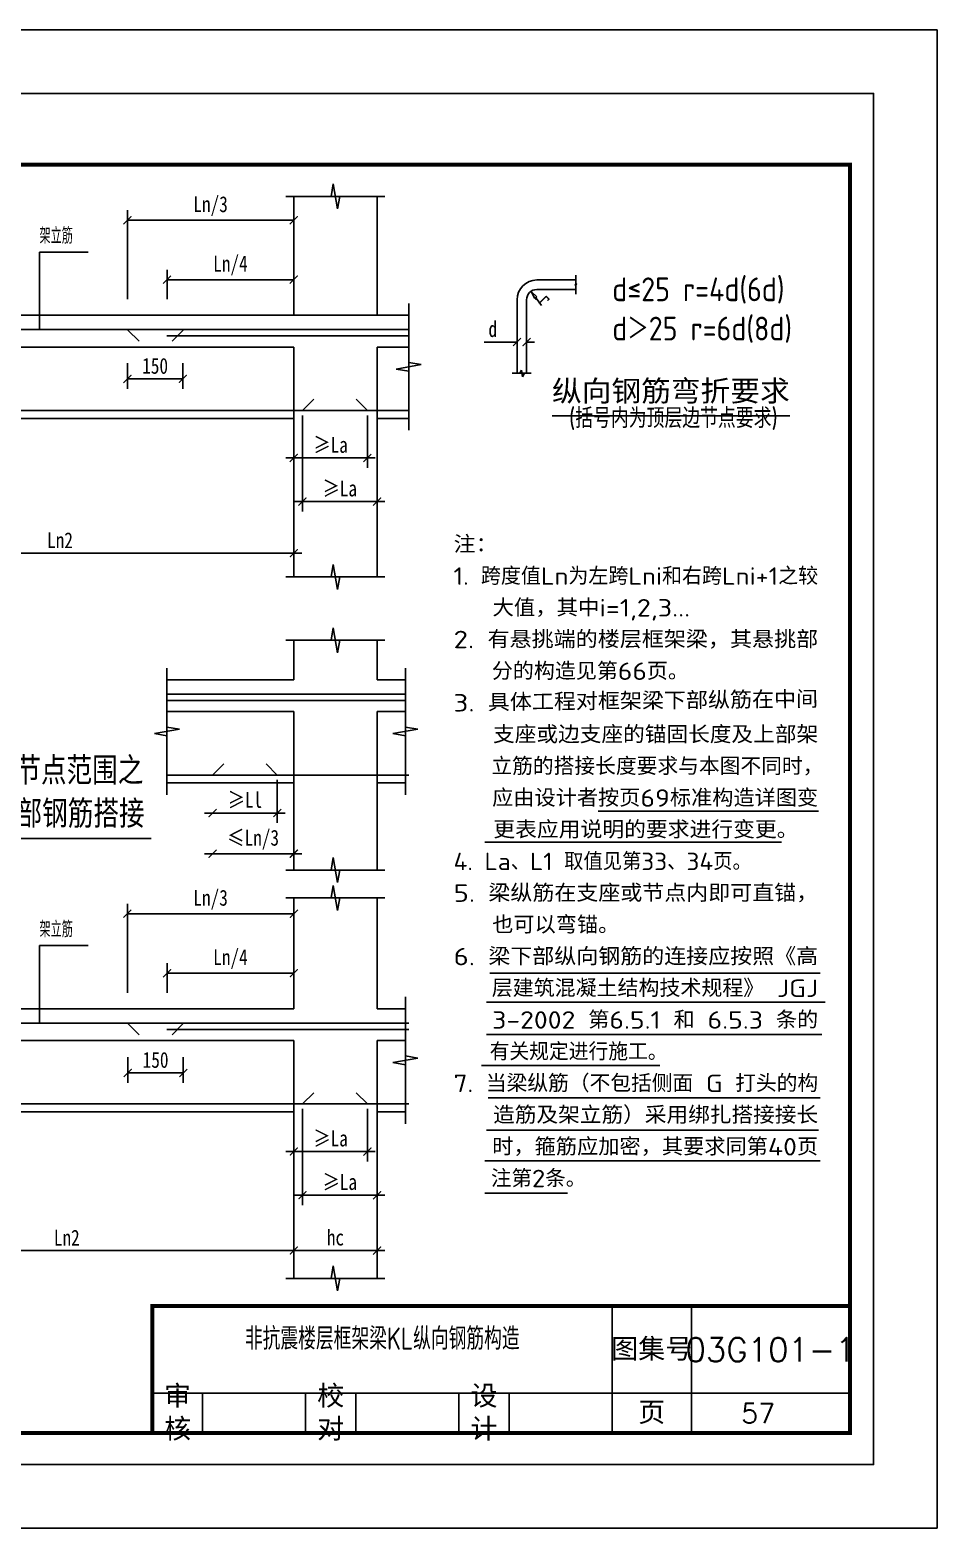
# Model space of a CAD drawing. Extents: x 1442 to 2852, y 1062 to 1251.
# Drawn here: x 1877.7 to 1992.2, y 1061.6 to 1250.6 of the extents above; entities that cross this region are included whole.
import ezdxf
from ezdxf.enums import TextEntityAlignment as Align

# ---------------------------------------------------------------- set-up
doc = ezdxf.new("R2010")
doc.units = 0
doc.header["$LTSCALE"] = 1000
doc.header["$MEASUREMENT"] = 0
doc.header["$PDMODE"] = 32
doc.header["$PDSIZE"] = -10
doc.linetypes.add('DASHED2', pattern=[9.525, 6.35, -3.175])
doc.layers.get('0').update_dxf_attribs({"linetype": 'CONTINUOUS'})
doc.layers.get('DEFPOINTS').update_dxf_attribs({"linetype": 'CONTINUOUS'})
for name, color, linetype in [('图线', 50, 'CONTINUOUS'), ('文字尺寸', 3, 'CONTINUOUS'), ('粗线', 10, 'CONTINUOUS'), ('细线', 210, 'CONTINUOUS'), ('虚线', 4, 'DASHED2')]:
    doc.layers.add(name, color=color, linetype=linetype)
doc.styles.add('FS', font='', dxfattribs={"width": 0.8})
doc.styles.add('HZ', font='romans1.shx')
doc.styles.add('TSSD_REIN', font='tssdeng.shx', dxfattribs={"width": 0.7, "bigfont": 'hztxt.shx'})
doc.styles.get('FS').set_extended_font_data('FangSong_GB2312')
doc.dimstyles.new('FS', dxfattribs={"dimtxt": 2, "dimasz": 1, "dimexe": 1.25, "dimexo": 0.625, "dimtad": 1, "dimdec": 4, "dimtxsty": 'FS', "dimblk1": 'ARCHTICK', "dimblk2": 'ARCHTICK', "dimsah": 1, "dimcen": 0, "dimclrt": 256, "dimazin": 3, "dimtfac": 1, "dimtdec": 4, "dimtofl": 0, "dimtmove": 0, "dimatfit": 3, "dimtolj": 1, "dimtzin": 0})
doc.dimstyles.new('NORMAL', dxfattribs={"dimtxt": 2, "dimasz": 1, "dimexe": 1.25, "dimexo": 0.625, "dimtad": 1, "dimdec": 4, "dimtxsty": 'FS', "dimblk1": 'ARCHTICK', "dimblk2": 'ARCHTICK', "dimsah": 1, "dimcen": -0.09, "dimdle": 1, "dimse1": 1, "dimclrt": 256, "dimazin": 3, "dimtfac": 1, "dimtdec": 4, "dimtofl": 0, "dimtmove": 0, "dimatfit": 3, "dimtolj": 1, "dimtzin": 0})

# ---------------------------------------------------------------- blocks, each defined once
blk = doc.blocks.new('标准16K框')
for p, q in [((223, 12), (223, 28)), ((233, 12), (233, 28)), ((253, 17), (165, 17)), ((171.334, 12), (171.334, 17)), ((184.334, 12), (184.334, 17)), ((190.667, 12), (190.667, 17)), ((203.667, 12), (203.667, 17)), ((210, 12), (210, 17))]:
    blk.add_line(p, q)
blk.add_lwpolyline([(0, 0), (264, 0), (264, 189), (0, 189)], close=True)
at = {"const_width": 0.5}
for points in [[(21, 12), (253, 12), (253, 172), (21, 172), (21, 12)], [(253, 28), (165, 28), (165, 12)]]:
    blk.add_lwpolyline(points, dxfattribs=at)
at = {"attachment_point": 5, "style": 'HZ'}
for s, insert, char_height, width in [('图集号', (228, 22.5), 2.5, 10), ('03G101-1', (243, 22.5), 3, 15), ('审核', (168.167, 14.5), 2.5, 6.334), ('校对', (187.5005, 14.5), 2.5, 6.333), ('设计', (206.8335, 14.5), 2.5, 6.333), ('页', (228, 14.5), 2.5, 10)]:
    blk.add_mtext(s, dxfattribs=dict(at, insert=insert, char_height=char_height, width=width))
at = {"layer": 'DEFPOINTS', "style": 'FS', "width": 0.8}
for tag, height, p in [('内容', 4, (194, 22.5)), ('页码', 2.5, (243, 14.5))]:
    blk.add_attdef(tag, text='', height=height, dxfattribs=at).set_placement(p, align=Align.MIDDLE_CENTER)
blk = doc.blocks.new('_ARCHTICK')
at = {"color": 0, "linetype": 'BYBLOCK', "const_width": 0.15}
blk.add_lwpolyline([(-0.5, -0.5), (0.5, 0.5)], dxfattribs=at)
blk = doc.blocks.new('*D111')
at = {"color": 0, "linetype": 'BYBLOCK'}
for p, q in [((1910.99, 1155.97), (1910.99, 1145.42)), ((1899.73, 1146.67), (1911.99, 1146.67))]:
    blk.add_line(p, q, dxfattribs=at)
at = {"layer": 'DEFPOINTS', "color": 0, "linetype": 'BYBLOCK'}
for p in [(1900.73, 1156.59), (1910.99, 1156.59), (1910.99, 1146.67)]:
    blk.add_point(p, dxfattribs=at)
at = {"color": 0, "linetype": 'BYBLOCK', "rotation": 180}
blk.add_blockref('_ARCHTICK', (1900.73, 1146.67), dxfattribs=at)
at = {"color": 0, "linetype": 'BYBLOCK'}
blk.add_blockref('_ARCHTICK', (1910.99, 1146.67), dxfattribs=at)
at = {"linetype": 'BYBLOCK', "insert": (1905.86, 1148.44), "char_height": 2, "attachment_point": 5, "style": 'FS'}
blk.add_mtext('\\A1;≤Ln/3', dxfattribs=at)
blk = doc.blocks.new('*D14')
at = {"color": 0, "linetype": 'BYBLOCK'}
blk.add_line((1276.44, 892.36), (1337.44, 892.36), dxfattribs=at)
at = {"layer": 'DEFPOINTS', "color": 0, "linetype": 'BYBLOCK'}
for p in [(1336.44, 892.36), (1277.44, 891.86), (1336.44, 891.86)]:
    blk.add_point(p, dxfattribs=at)
at = {"color": 0, "linetype": 'BYBLOCK', "rotation": 180}
blk.add_blockref('_ARCHTICK', (1277.44, 892.36), dxfattribs=at)
at = {"color": 0, "linetype": 'BYBLOCK'}
blk.add_blockref('_ARCHTICK', (1336.44, 892.36), dxfattribs=at)
at = {"linetype": 'BYBLOCK', "insert": (1307.79, 893.98), "char_height": 2, "attachment_point": 5, "style": 'FS'}
blk.add_mtext('\\A1;Ln2', dxfattribs=at)
blk = doc.blocks.new('*D22')
at = {"color": 0, "linetype": 'BYBLOCK'}
for p, q in [((1890.05, 1126.98), (1890.05, 1123.76)), ((1897.05, 1126.98), (1897.05, 1123.76)), ((1897.05, 1125.01), (1890.05, 1125.01))]:
    blk.add_line(p, q, dxfattribs=at)
at = {"layer": 'DEFPOINTS', "color": 0, "linetype": 'BYBLOCK'}
for p in [(1890.05, 1127.6), (1897.05, 1127.6), (1890.05, 1125.01)]:
    blk.add_point(p, dxfattribs=at)
at = {"color": 0, "linetype": 'BYBLOCK', "rotation": 180}
blk.add_blockref('_ARCHTICK', (1890.05, 1125.01), dxfattribs=at)
at = {"color": 0, "linetype": 'BYBLOCK'}
blk.add_blockref('_ARCHTICK', (1897.05, 1125.01), dxfattribs=at)
at = {"linetype": 'BYBLOCK', "insert": (1893.55, 1126.64), "char_height": 2, "attachment_point": 5, "style": 'FS'}
blk.add_mtext('\\A1;150', dxfattribs=at)
blk = doc.blocks.new('*D91')
at = {"color": 0, "linetype": 'BYBLOCK'}
for p, q in [((1922.49, 1096.61), (1909.99, 1096.61)), ((1910.99, 1095.74), (1910.99, 1097.86))]:
    blk.add_line(p, q, dxfattribs=at)
at = {"layer": 'DEFPOINTS', "color": 0, "linetype": 'BYBLOCK'}
for p in [(1910.99, 1096.61), (1921.49, 1096.59), (1910.99, 1095.11)]:
    blk.add_point(p, dxfattribs=at)
at = {"color": 0, "linetype": 'BYBLOCK', "rotation": 180}
blk.add_blockref('_ARCHTICK', (1910.99, 1096.61), dxfattribs=at)
at = {"color": 0, "linetype": 'BYBLOCK'}
blk.add_blockref('_ARCHTICK', (1921.49, 1096.61), dxfattribs=at)
at = {"linetype": 'BYBLOCK', "insert": (1916.24, 1098.23), "char_height": 2, "attachment_point": 5, "style": 'FS'}
blk.add_mtext('\\A1;hc', dxfattribs=at)
blk = doc.blocks.new('*D95')
at = {"color": 0, "linetype": 'BYBLOCK'}
for p, q in [((1912.09, 1114.47), (1912.09, 1102.34)), ((1922.49, 1103.59), (1911.09, 1103.59))]:
    blk.add_line(p, q, dxfattribs=at)
at = {"layer": 'DEFPOINTS', "color": 0, "linetype": 'BYBLOCK'}
for p in [(1912.09, 1115.09), (1921.49, 1115.09), (1912.09, 1103.59)]:
    blk.add_point(p, dxfattribs=at)
at = {"color": 0, "linetype": 'BYBLOCK', "rotation": 180}
blk.add_blockref('_ARCHTICK', (1912.09, 1103.59), dxfattribs=at)
at = {"color": 0, "linetype": 'BYBLOCK'}
blk.add_blockref('_ARCHTICK', (1921.49, 1103.59), dxfattribs=at)
at = {"linetype": 'BYBLOCK', "insert": (1916.79, 1105.22), "char_height": 2, "attachment_point": 5, "style": 'FS'}
blk.add_mtext('\\A1;≥La', dxfattribs=at)
blk = doc.blocks.new('*D16')
at = {"color": 0, "linetype": 'BYBLOCK'}
for p, q in [((1315.29, 930.89), (1315.29, 942.11)), ((1336.29, 930.89), (1336.29, 942.11)), ((1315.29, 940.86), (1336.29, 940.86))]:
    blk.add_line(p, q, dxfattribs=at)
at = {"layer": 'DEFPOINTS', "color": 0, "linetype": 'BYBLOCK'}
for p in [(1336.29, 940.86), (1315.29, 930.26), (1336.29, 930.26)]:
    blk.add_point(p, dxfattribs=at)
at = {"color": 0, "linetype": 'BYBLOCK', "rotation": 180}
blk.add_blockref('_ARCHTICK', (1315.29, 940.86), dxfattribs=at)
at = {"color": 0, "linetype": 'BYBLOCK'}
blk.add_blockref('_ARCHTICK', (1336.29, 940.86), dxfattribs=at)
at = {"linetype": 'BYBLOCK', "insert": (1325.79, 942.63), "char_height": 2, "attachment_point": 5, "style": 'FS'}
blk.add_mtext('\\A1;Ln/3', dxfattribs=at)
blk = doc.blocks.new('*D17')
at = {"color": 0, "linetype": 'BYBLOCK'}
for p, q in [((1320.44, 930.89), (1320.44, 934.61)), ((1336.44, 930.89), (1336.44, 934.61)), ((1320.44, 933.36), (1336.44, 933.36))]:
    blk.add_line(p, q, dxfattribs=at)
at = {"layer": 'DEFPOINTS', "color": 0, "linetype": 'BYBLOCK'}
for p in [(1336.44, 933.36), (1320.44, 930.26), (1336.44, 930.26)]:
    blk.add_point(p, dxfattribs=at)
at = {"color": 0, "linetype": 'BYBLOCK', "rotation": 180}
blk.add_blockref('_ARCHTICK', (1320.44, 933.36), dxfattribs=at)
at = {"color": 0, "linetype": 'BYBLOCK'}
blk.add_blockref('_ARCHTICK', (1336.44, 933.36), dxfattribs=at)
at = {"linetype": 'BYBLOCK', "insert": (1328.44, 935.13), "char_height": 2, "attachment_point": 5, "style": 'FS'}
blk.add_mtext('\\A1;Ln/4', dxfattribs=at)
blk = doc.blocks.new('*D15')
at = {"color": 0, "linetype": 'BYBLOCK'}
blk.add_line((1276.44, 964.36), (1337.44, 964.36), dxfattribs=at)
at = {"layer": 'DEFPOINTS', "color": 0, "linetype": 'BYBLOCK'}
for p in [(1277.44, 964.36), (1336.44, 964.36), (1336.44, 964.36)]:
    blk.add_point(p, dxfattribs=at)
at = {"color": 0, "linetype": 'BYBLOCK', "rotation": 180}
blk.add_blockref('_ARCHTICK', (1277.44, 964.36), dxfattribs=at)
at = {"color": 0, "linetype": 'BYBLOCK'}
blk.add_blockref('_ARCHTICK', (1336.44, 964.36), dxfattribs=at)
at = {"linetype": 'BYBLOCK', "insert": (1306.94, 965.98), "char_height": 2, "attachment_point": 5, "style": 'FS'}
blk.add_mtext('\\A1;Ln2', dxfattribs=at)
blk = doc.blocks.new('*D18')
at = {"color": 0, "linetype": 'BYBLOCK'}
for p, q in [((1889.99, 1199.54), (1889.99, 1196.32)), ((1896.99, 1199.54), (1896.99, 1196.32)), ((1896.99, 1197.57), (1889.99, 1197.57))]:
    blk.add_line(p, q, dxfattribs=at)
at = {"layer": 'DEFPOINTS', "color": 0, "linetype": 'BYBLOCK'}
for p in [(1889.99, 1200.16), (1896.99, 1200.16), (1889.99, 1197.57)]:
    blk.add_point(p, dxfattribs=at)
at = {"color": 0, "linetype": 'BYBLOCK', "rotation": 180}
blk.add_blockref('_ARCHTICK', (1889.99, 1197.57), dxfattribs=at)
at = {"color": 0, "linetype": 'BYBLOCK'}
blk.add_blockref('_ARCHTICK', (1896.99, 1197.57), dxfattribs=at)
at = {"linetype": 'BYBLOCK', "insert": (1893.49, 1199.2), "char_height": 2, "attachment_point": 5, "style": 'FS'}
blk.add_mtext('\\A1;150', dxfattribs=at)
blk = doc.blocks.new('*D106')
at = {"color": 0, "linetype": 'BYBLOCK'}
for p, q in [((1912.09, 1201.97), (1912.09, 1189.84)), ((1922.49, 1191.09), (1911.09, 1191.09))]:
    blk.add_line(p, q, dxfattribs=at)
at = {"layer": 'DEFPOINTS', "color": 0, "linetype": 'BYBLOCK'}
for p in [(1912.09, 1202.59), (1921.49, 1202.59), (1912.09, 1191.09)]:
    blk.add_point(p, dxfattribs=at)
at = {"color": 0, "linetype": 'BYBLOCK', "rotation": 180}
blk.add_blockref('_ARCHTICK', (1912.09, 1191.09), dxfattribs=at)
at = {"color": 0, "linetype": 'BYBLOCK'}
blk.add_blockref('_ARCHTICK', (1921.49, 1191.09), dxfattribs=at)
at = {"linetype": 'BYBLOCK', "insert": (1916.79, 1192.72), "char_height": 2, "attachment_point": 5, "style": 'FS'}
blk.add_mtext('\\A1;≥La', dxfattribs=at)
blk = doc.blocks.new('*D19')
at = {"color": 0, "linetype": 'BYBLOCK'}
for p, q in [((1364.61, 1005.2), (1364.61, 1008.23)), ((1365.81, 1005.2), (1365.81, 1008.23)), ((1364.61, 1006.98), (1360.47, 1006.98)), ((1365.81, 1006.98), (1366.81, 1006.98))]:
    blk.add_line(p, q, dxfattribs=at)
at = {"layer": 'DEFPOINTS', "color": 0, "linetype": 'BYBLOCK'}
for p in [(1364.61, 1006.98), (1364.61, 1004.57), (1365.81, 1004.57)]:
    blk.add_point(p, dxfattribs=at)
at = {"color": 0, "linetype": 'BYBLOCK'}
blk.add_blockref('_ARCHTICK', (1364.61, 1006.98), dxfattribs=at)
at = {"color": 0, "linetype": 'BYBLOCK', "rotation": 180}
blk.add_blockref('_ARCHTICK', (1365.81, 1006.98), dxfattribs=at)
at = {"linetype": 'BYBLOCK', "insert": (1361.54, 1008.61), "char_height": 2, "attachment_point": 5, "style": 'FS'}
blk.add_mtext('\\A1;d', dxfattribs=at)
blk = doc.blocks.new('*D102')
at = {"color": 0, "linetype": 'BYBLOCK'}
for p, q in [((1894.99, 1135.12), (1894.99, 1138.84)), ((1910.99, 1135.12), (1910.99, 1138.84)), ((1894.99, 1137.59), (1910.99, 1137.59))]:
    blk.add_line(p, q, dxfattribs=at)
at = {"layer": 'DEFPOINTS', "color": 0, "linetype": 'BYBLOCK'}
for p in [(1910.99, 1137.59), (1894.99, 1134.5), (1910.99, 1134.5)]:
    blk.add_point(p, dxfattribs=at)
at = {"color": 0, "linetype": 'BYBLOCK', "rotation": 180}
blk.add_blockref('_ARCHTICK', (1894.99, 1137.59), dxfattribs=at)
at = {"color": 0, "linetype": 'BYBLOCK'}
blk.add_blockref('_ARCHTICK', (1910.99, 1137.59), dxfattribs=at)
at = {"linetype": 'BYBLOCK', "insert": (1902.99, 1139.37), "char_height": 2, "attachment_point": 5, "style": 'FS'}
blk.add_mtext('\\A1;Ln/4', dxfattribs=at)
blk = doc.blocks.new('*D96')
at = {"color": 0, "linetype": 'BYBLOCK'}
for p, q in [((1889.84, 1135.12), (1889.84, 1146.34)), ((1910.84, 1135.12), (1910.84, 1146.34)), ((1889.84, 1145.09), (1910.84, 1145.09))]:
    blk.add_line(p, q, dxfattribs=at)
at = {"layer": 'DEFPOINTS', "color": 0, "linetype": 'BYBLOCK'}
for p in [(1910.84, 1145.09), (1889.84, 1134.5), (1910.84, 1134.5)]:
    blk.add_point(p, dxfattribs=at)
at = {"color": 0, "linetype": 'BYBLOCK', "rotation": 180}
blk.add_blockref('_ARCHTICK', (1889.84, 1145.09), dxfattribs=at)
at = {"color": 0, "linetype": 'BYBLOCK'}
blk.add_blockref('_ARCHTICK', (1910.84, 1145.09), dxfattribs=at)
at = {"linetype": 'BYBLOCK', "insert": (1900.34, 1146.87), "char_height": 2, "attachment_point": 5, "style": 'FS'}
blk.add_mtext('\\A1;Ln/3', dxfattribs=at)
blk = doc.blocks.new('_CLOSEDBLANK')
at = {"color": 0, "linetype": 'BYBLOCK'}
for p, q in [((-1, 0.17), (0, 0)), ((-1, 0.17), (-1, -0.17)), ((0, 0), (-1, -0.17))]:
    blk.add_line(p, q, dxfattribs=at)

msp = doc.modelspace()

# ---------------------------------------------------------------- linework, layer by layer
at = {"layer": 'DEFPOINTS'}
msp.add_lwpolyline([(1736.15177, 1069.59358), (1984.15177, 1069.59358), (1984.15177, 1242.59358), (1736.15177, 1242.59358)], close=True, dxfattribs=at)
at = {"layer": 'DEFPOINTS', "color": 0, "linetype": 'BYBLOCK'}
for p in [(1941.65801, 1216.5532), (1942.45116, 1215.52319)]:
    msp.add_point(p, dxfattribs=at)
at = {"layer": '图线'}
for p, q in [((1878.90678, 1222.5761), (1878.90678, 1212.79358)), ((1885.04421, 1222.5761), (1878.90678, 1222.5761)), ((1949.40684, 1152.02261), (1977.20656, 1152.02261)), ((1935.09817, 1148.14254), (1972.50514, 1148.14254)), ((1885.04421, 1135.0761), (1878.90678, 1135.0761)), ((1878.90678, 1135.0761), (1878.90678, 1125.29358)), ((1935.71139, 1131.60118), (1977.41097, 1131.60118)), ((1935.30258, 1127.92532), (1978.0242, 1127.92532)), ((1935.30258, 1123.84103), (1977.61538, 1123.84103)), ((1934.68935, 1119.96096), (1957.17441, 1119.96096)), ((1935.50699, 1115.87667), (1977.41097, 1115.87667)), ((1935.30258, 1111.79238), (1977.20656, 1111.79238)), ((1935.09817, 1107.91231), (1977.41097, 1107.91231)), ((1935.09817, 1103.82802), (1945.52306, 1103.82802))]:
    msp.add_line(p, q, dxfattribs=at)
at = {"layer": '文字尺寸', "linetype": 'BYBLOCK'}
msp.add_line((1941.55277, 1216.73717), (1942.25152, 1215.82975), dxfattribs=at)
at = {"layer": '粗线'}
for p, q in [((1769.98988, 1212.79358), (1925.48988, 1212.79358)), ((1890.04863, 1212.73483), (1891.46285, 1211.32062)), ((1894.98988, 1211.99358), (1925.48988, 1211.99358)), ((1897.04863, 1212.73483), (1895.63442, 1211.32062)), ((1913.50781, 1204.0078), (1912.0936, 1202.59358)), ((1918.85507, 1204.0078), (1920.26928, 1202.59358)), ((1771.58988, 1202.59358), (1925.48988, 1202.59358)), ((1943.56826, 1201.90334), (1973.56826, 1201.90334)), ((1894.98988, 1166.79358), (1925.07424, 1166.79358)), ((1894.98988, 1165.99358), (1925.07424, 1165.99358)), ((1902.14856, 1158.0078), (1900.73434, 1156.59358)), ((1907.49581, 1158.0078), (1908.91003, 1156.59358)), ((1894.98988, 1156.59358), (1925.48988, 1156.59358)), ((1892.98988, 1148.59358), (1864.98988, 1148.59358)), ((1768.78988, 1125.29358), (1925.48988, 1125.29358)), ((1890.04863, 1125.23483), (1891.46285, 1123.82062)), ((1897.04863, 1125.23483), (1895.63442, 1123.82062)), ((1894.98988, 1124.49358), (1925.48988, 1124.49358)), ((1913.50781, 1116.5078), (1912.0936, 1115.09358)), ((1918.85507, 1116.5078), (1920.26928, 1115.09358)), ((1770.38988, 1115.09358), (1925.48988, 1115.09358))]:
    msp.add_line(p, q, dxfattribs=at)
at = {"layer": '细线'}
for p, q in [((1915.96204, 1231.16928), (1915.68421, 1229.59358)), ((1916.51772, 1228.01789), (1915.96204, 1231.16928)), ((1909.98988, 1229.59358), (1922.48988, 1229.59358)), ((1910.98988, 1214.59358), (1910.98988, 1229.59358)), ((1916.79555, 1229.59358), (1916.51772, 1228.01789)), ((1921.48988, 1214.59358), (1921.48988, 1229.59358)), ((1946.56826, 1219.0532), (1941.65801, 1219.0532)), ((1946.56826, 1217.2532), (1946.56826, 1219.6532)), ((1946.56826, 1217.8532), (1941.65801, 1217.8532)), ((1946.71553, 1218.52105), (1946.43992, 1218.45222)), ((1946.43992, 1218.45222), (1946.56826, 1218.37356)), ((1946.56826, 1218.58004), (1946.71553, 1218.52105)), ((1925.48988, 1200.09358), (1925.48988, 1216.09358)), ((1939.15801, 1207.29516), (1939.15801, 1216.5532)), ((1940.35801, 1207.29516), (1940.35801, 1216.5532)), ((1777.48988, 1214.59358), (1925.48988, 1214.59358)), ((1927.06557, 1208.37142), (1923.91419, 1207.81575)), ((1923.91419, 1207.81575), (1925.48988, 1207.53791)), ((1925.48988, 1208.64926), (1927.06557, 1208.37142)), ((1938.55801, 1207.29516), (1940.95801, 1207.29516)), ((1939.50827, 1207.29516), (1939.73034, 1207.68807)), ((1939.73034, 1207.68807), (1939.86359, 1206.84511)), ((1939.86359, 1206.84511), (1940.08567, 1207.29516)), ((1851.98988, 1201.59358), (1910.98988, 1201.59358)), ((1910.98988, 1181.59358), (1910.98988, 1201.59358)), ((1921.48988, 1201.59358), (1921.48988, 1181.59358)), ((1921.48988, 1201.59358), (1925.48988, 1201.59358)), ((1915.96204, 1183.16928), (1915.68421, 1181.59358)), ((1916.51772, 1180.01789), (1915.96204, 1183.16928)), ((1909.98988, 1181.59358), (1922.48988, 1181.59358)), ((1916.79555, 1181.59358), (1916.51772, 1180.01789)), ((1915.96204, 1175.16928), (1915.68421, 1173.59358)), ((1916.51772, 1172.01789), (1915.96204, 1175.16928)), ((1909.98988, 1173.59358), (1922.48988, 1173.59358)), ((1910.98988, 1168.59358), (1910.98988, 1173.59358)), ((1916.79555, 1173.59358), (1916.51772, 1172.01789)), ((1921.48988, 1168.59358), (1921.48988, 1173.59358)), ((1894.98988, 1154.09358), (1894.98988, 1170.09358)), ((1925.07424, 1154.09358), (1925.07424, 1170.09358)), ((1894.98988, 1168.59358), (1910.98988, 1168.59358)), ((1921.48988, 1168.59358), (1925.07424, 1168.59358)), ((1896.56557, 1162.37142), (1893.41419, 1161.81575)), ((1894.98988, 1162.64926), (1896.56557, 1162.37142)), ((1926.64994, 1162.37142), (1923.49855, 1161.81575)), ((1925.07424, 1162.64926), (1926.64994, 1162.37142)), ((1893.41419, 1161.81575), (1894.98988, 1161.53791)), ((1923.49855, 1161.81575), (1925.07424, 1161.53791)), ((1894.98988, 1155.59358), (1910.98988, 1155.59358)), ((1910.98988, 1144.59358), (1910.98988, 1155.59358)), ((1921.48988, 1144.59358), (1921.48988, 1155.59358)), ((1921.48988, 1155.59358), (1925.07424, 1155.59358)), ((1915.96204, 1146.16928), (1915.68421, 1144.59358)), ((1916.51772, 1143.01789), (1915.96204, 1146.16928)), ((1909.98988, 1144.59358), (1922.48988, 1144.59358)), ((1916.79555, 1144.59358), (1916.51772, 1143.01789)), ((1915.96204, 1142.66928), (1915.68421, 1141.09358)), ((1916.51772, 1139.51789), (1915.96204, 1142.66928)), ((1909.98988, 1141.09358), (1922.48988, 1141.09358)), ((1910.98988, 1127.09358), (1910.98988, 1141.09358)), ((1916.79555, 1141.09358), (1916.51772, 1139.51789)), ((1921.48988, 1127.09358), (1921.48988, 1141.09358)), ((1925.07424, 1112.59358), (1925.07424, 1128.59358)), ((1851.98988, 1127.09358), (1910.98988, 1127.09358)), ((1921.48988, 1127.09358), (1925.07424, 1127.09358)), ((1926.64994, 1120.87142), (1923.49855, 1120.31575)), ((1925.07424, 1121.14926), (1926.64994, 1120.87142)), ((1923.49855, 1120.31575), (1925.07424, 1120.03791)), ((1851.98988, 1114.09358), (1910.98988, 1114.09358)), ((1910.98988, 1093.09358), (1910.98988, 1114.09358)), ((1921.48988, 1093.09358), (1921.48988, 1114.09358)), ((1921.48988, 1114.09358), (1925.07424, 1114.09358)), ((1915.96204, 1094.66928), (1915.68421, 1093.09358)), ((1916.51772, 1091.51789), (1915.96204, 1094.66928)), ((1909.98988, 1093.09358), (1922.48988, 1093.09358)), ((1916.79555, 1093.09358), (1916.51772, 1091.51789))]:
    msp.add_line(p, q, dxfattribs=at)
for radius in [2.5, 1.3, 0.1]:
    msp.add_arc((1941.65801, 1216.5532), radius, 90, 180, dxfattribs=at)
at = {"layer": '虚线', "ltscale": 0.15}
for p, q in [((1851.98988, 1210.59358), (1910.98988, 1210.59358)), ((1910.98988, 1201.59358), (1910.98988, 1210.59358)), ((1921.48988, 1201.59358), (1921.48988, 1210.59358)), ((1921.48988, 1210.59358), (1925.48988, 1210.59358)), ((1894.98988, 1164.59358), (1910.98988, 1164.59358)), ((1910.98988, 1155.59358), (1910.98988, 1164.59358)), ((1921.48988, 1155.34358), (1921.48988, 1164.59358)), ((1921.48988, 1164.59358), (1925.07424, 1164.59358)), ((1851.98988, 1123.09358), (1910.98988, 1123.09358)), ((1910.98988, 1114.09358), (1910.98988, 1123.09358)), ((1921.48988, 1113.84358), (1921.48988, 1123.09358)), ((1921.48988, 1123.09358), (1925.07424, 1123.09358))]:
    msp.add_line(p, q, dxfattribs=at)

# ---------------------------------------------------------------- block references
ref = msp.add_blockref('标准16K框', (1728.15177, 1061.59358))
ref.add_attrib('页码', '57', dxfattribs={"height": 2.5, "style": 'HZ', "flags": 8}).set_placement((1969.58638, 1076.07461), align=Align.MIDDLE_CENTER)
at = {"layer": '文字尺寸', "linetype": 'BYBLOCK', "rotation": 127.5975530621904}
msp.add_blockref('_CLOSEDBLANK', (1940.92513, 1217.59947), dxfattribs=at)

# ---------------------------------------------------------------- texts
at = {"style": 'TSSD_REIN', "width": 0.8}
msp.add_text('非抗震楼层框架梁KL纵向钢筋构造', height=2.8, dxfattribs=at).set_placement((1922.15177, 1084.09358), align=Align.CENTER)
at = {"layer": '文字尺寸', "style": 'TSSD_REIN'}
for s, height, width, p in [('架立筋', 2, 0.7, (1878.90678, 1223.63312)), ('d≤25 r=4d(6d)', 3, 0.9, (1951.17246, 1216.37265)), ('d＞25 r=6d(8d)', 3, 0.9, (1951.17246, 1211.42095)), ('架立筋', 2, 0.7, (1878.90678, 1136.13312))]:
    msp.add_text(s, height=height, dxfattribs=dict(at, width=width)).set_placement(p)
at = {"layer": '文字尺寸', "style": 'TSSD_REIN', "width": 0.8}
msp.add_text('r', height=2, rotation=315, dxfattribs=at).set_placement((1941.75509, 1216.21843))
at = {"layer": '文字尺寸', "style": 'TSSD_REIN'}
for s, height, width, p, p2 in [('纵向钢筋弯折要求', 3, 1.267465, (1943.56826, 1203.44835), (1973.56826, 1203.44835)), ('注：', 2.2, 1.76436, (1931.15177, 1184.59358), (1936.71436, 1184.59358)), ('1. 跨度值Ln为左跨Lni和右跨Lni+1之较', 2.2, 1.093714, (1931.15177, 1180.59358), (1977.15177, 1180.59358)), ('   大值，其中i=1,2,3...', 2.2, 1.155336, (1931.15177, 1176.59358), (1960.99833, 1176.59358)), ('2. 有悬挑端的楼层框架梁，其悬挑部', 2.2, 1.262375, (1931.15177, 1172.59358), (1977.15177, 1172.59358)), ('   分的构造见第66页。', 2.2, 1.297039, (1931.15177, 1168.59358), (1960.84115, 1168.59358)), ('   支座或边支座的锚固长度及上部架', 2.2, 1.273599, (1931.15177, 1160.59358), (1977.15177, 1160.59358)), ('支座、节点范围之', 3.5, 0.931762, (1866.15284, 1155.38137), (1892.01109, 1155.38137)), ('   立筋的搭接长度要求与本图不同时，', 2.2, 1.251775, (1931.15177, 1156.59358), (1977.81635, 1156.59358)), ('   应由设计者按页69标准构造详图变', 2.2, 1.236024, (1931.15177, 1152.59358), (1977.15177, 1152.59358)), ('外的下部钢筋搭接', 3.5, 0.928995, (1866.30862, 1149.93454), (1892.16686, 1149.93454)), ('   更表应用说明的要求进行变更。', 2.2, 1.330694, (1931.15177, 1148.59358), (1974.67279, 1148.59358)), ('4. La、L1 取值见第33、34页。', 2.2, 1.110544, (1931.15177, 1144.59358), (1968.77863, 1144.59358)), ('5. 梁纵筋在支座或节点内即可直锚，', 2.2, 1.299439, (1931.15177, 1140.59358), (1977.15177, 1140.59358)), ('   也可以弯锚。', 2.2, 1.384345, (1931.15177, 1136.59358), (1952.063, 1136.59358)), ('6. 梁下部纵向钢筋的连接应按照《高', 2.2, 1.265986, (1931.15177, 1132.59358), (1977.15177, 1132.59358)), ('   层建筑混凝土结构技术规程》 JGJ', 2.2, 1.242855, (1931.15177, 1128.59358), (1977.15177, 1128.59358)), ('   3-2002 第6.5.1 和 6.5.3 条的', 2.2, 1.136266, (1931.15177, 1124.59358), (1977.15177, 1124.59358)), ('   有关规定进行施工。', 2.2, 1.244082, (1931.15177, 1120.59358), (1958.15521, 1120.59358)), ('7. 当梁纵筋（不包括侧面 G 打头的构', 2.2, 1.202589, (1931.15177, 1116.59358), (1977.15177, 1116.59358)), ('   造筋及架立筋）采用绑扎搭接接长', 2.2, 1.271161, (1931.15177, 1112.59358), (1977.15177, 1112.59358)), ('   时，箍筋应加密，其要求同第40页', 2.2, 1.236024, (1931.15177, 1108.59358), (1977.15177, 1108.59358)), ('   注第2条。', 2.2, 1.35047, (1931.15177, 1104.59358), (1947.89465, 1104.59358))]:
    msp.add_text(s, height=height, dxfattribs=dict(at, width=width)).set_placement(p, p2, align=Align.FIT)
at = {"layer": '文字尺寸', "style": 'TSSD_REIN', "width": 0.9}
msp.add_text('(括号内为顶层边节点要求)', height=2.5, dxfattribs=at).set_placement((1958.88461, 1200.37472), align=Align.CENTER)
at = {"layer": '文字尺寸', "style": 'TSSD_REIN', "width": 1.267261}
msp.add_text('3. 具体工程对框架梁下部纵筋在中间', height=2.2, rotation=0.5854414, dxfattribs=at).set_placement((1931.15177, 1164.59358), (1977.15177, 1165.06362), align=Align.FIT)

# ---------------------------------------------------------------- dimensions: what is measured, and where the dimension line sits
at = {"layer": '文字尺寸'}
for base, p1, p2, text, picture, middle, set_off in [((1910.98988, 1226.59358), (1889.98988, 1215.99796), (1910.98988, 1215.99796), 'Ln/3', '*D96', (1900.48988, 1228.36994), (0.14931, 81.5)), ((1939.15801, 1211.21958), (1940.35801, 1208.80928), (1939.15801, 1208.80928), 'd', '*D19', (1936.08761, 1212.84458), (574.55171, 204.23604)), ((1889.98988, 1206.5718), (1896.98988, 1209.16041), (1889.98988, 1209.16041), '150', '*D18', (1893.48988, 1208.1968), (0, 9)), ((1910.98988, 1139.09358), (1889.98988, 1128.49796), (1910.98988, 1128.49796), 'Ln/3', '*D16', (1900.48988, 1140.86994), (574.70102, 198.23604)), ((1890.04863, 1119.01304), (1897.04863, 1121.60166), (1890.04863, 1121.60166), '150', '*D22', (1893.54863, 1120.63804), (0, -6))]:
    dim = msp.add_linear_dim(base=base, p1=p1, p2=p2, text=text, dimstyle='FS', dxfattribs=at)
    dim.commit()
    dim.dimension.update_dxf_attribs({"geometry": picture, "text_midpoint": middle, "insert": set_off})
for base, p1, p2, picture, middle, set_off in [((1910.98988, 1219.09358), (1894.98988, 1215.99796), (1910.98988, 1215.99796), '*D102', (1902.98988, 1219.09358), (0, 81.5)), ((1910.98988, 1131.59358), (1894.98988, 1128.49796), (1910.98988, 1128.49796), '*D17', (1902.98988, 1131.59358), (574.55171, 198.23604))]:
    dim = msp.add_linear_dim(base=base, p1=p1, p2=p2, text='Ln/4', dimstyle='FS', dxfattribs=at)
    dim.commit()
    dim.dimension.update_dxf_attribs({"geometry": picture, "text_midpoint": middle, "dimtype": 128, "insert": set_off})
for base, p1, p2, text in [((1920.26928, 1196.59358), (1910.98988, 1202.59358), (1920.26928, 1202.59358), '≥La'), ((1908.91003, 1151.80202), (1900.73434, 1156.59358), (1908.91003, 1156.59358), '≥Ll'), ((1920.26928, 1109.09358), (1910.98988, 1115.09358), (1920.26928, 1115.09358), '≥La')]:
    msp.add_linear_dim(base=base, p1=p1, p2=p2, text=text, dimstyle='NORMAL', dxfattribs=at).render()
for base, p1, p2, text, picture, middle in [((1912.0936, 1191.09358), (1921.48988, 1202.59358), (1912.0936, 1202.59358), '≥La', '*D106', (1916.79174, 1192.71858)), ((1910.98988, 1146.66644), (1900.73434, 1156.59358), (1910.98988, 1156.59358), '≤Ln/3', '*D111', (1905.86211, 1148.44279)), ((1912.0936, 1103.59358), (1921.48988, 1115.09358), (1912.0936, 1115.09358), '≥La', '*D95', (1916.79174, 1105.21858)), ((1910.98988, 1096.60589), (1921.48988, 1096.59358), (1910.98988, 1095.11322), 'hc', '*D91', (1916.23988, 1098.23089))]:
    dim = msp.add_linear_dim(base=base, p1=p1, p2=p2, text=text, dimstyle='NORMAL', dxfattribs=at)
    dim.commit()
    dim.dimension.update_dxf_attribs({"geometry": picture, "text_midpoint": middle})
dim = msp.add_linear_dim(base=(1910.98988, 1184.59358), p1=(1851.98988, 1184.59358), p2=(1910.98988, 1184.59358), text='Ln2', dimstyle='FS', override={"dimcen": -0.09, "dimdle": 1, "dimse1": 1, "dimse2": 1}, dxfattribs=at)
dim.commit()
dim.dimension.update_dxf_attribs({"geometry": '*D15', "text_midpoint": (1881.48988, 1186.21858), "insert": (574.55171, 220.23604)})
dim = msp.add_linear_dim(base=(1910.98988, 1096.60589), p1=(1851.98988, 1096.10589), p2=(1910.98988, 1096.10589), text='Ln2', dimstyle='FS', override={"dimcen": -0.09, "dimdle": 1, "dimse1": 1, "dimse2": 1}, dxfattribs=at)
dim.commit()
dim.dimension.update_dxf_attribs({"geometry": '*D14', "text_midpoint": (1882.34159, 1096.60589), "dimtype": 128, "insert": (574.55171, 204.24835)})

doc.saveas('drawing.dxf')
